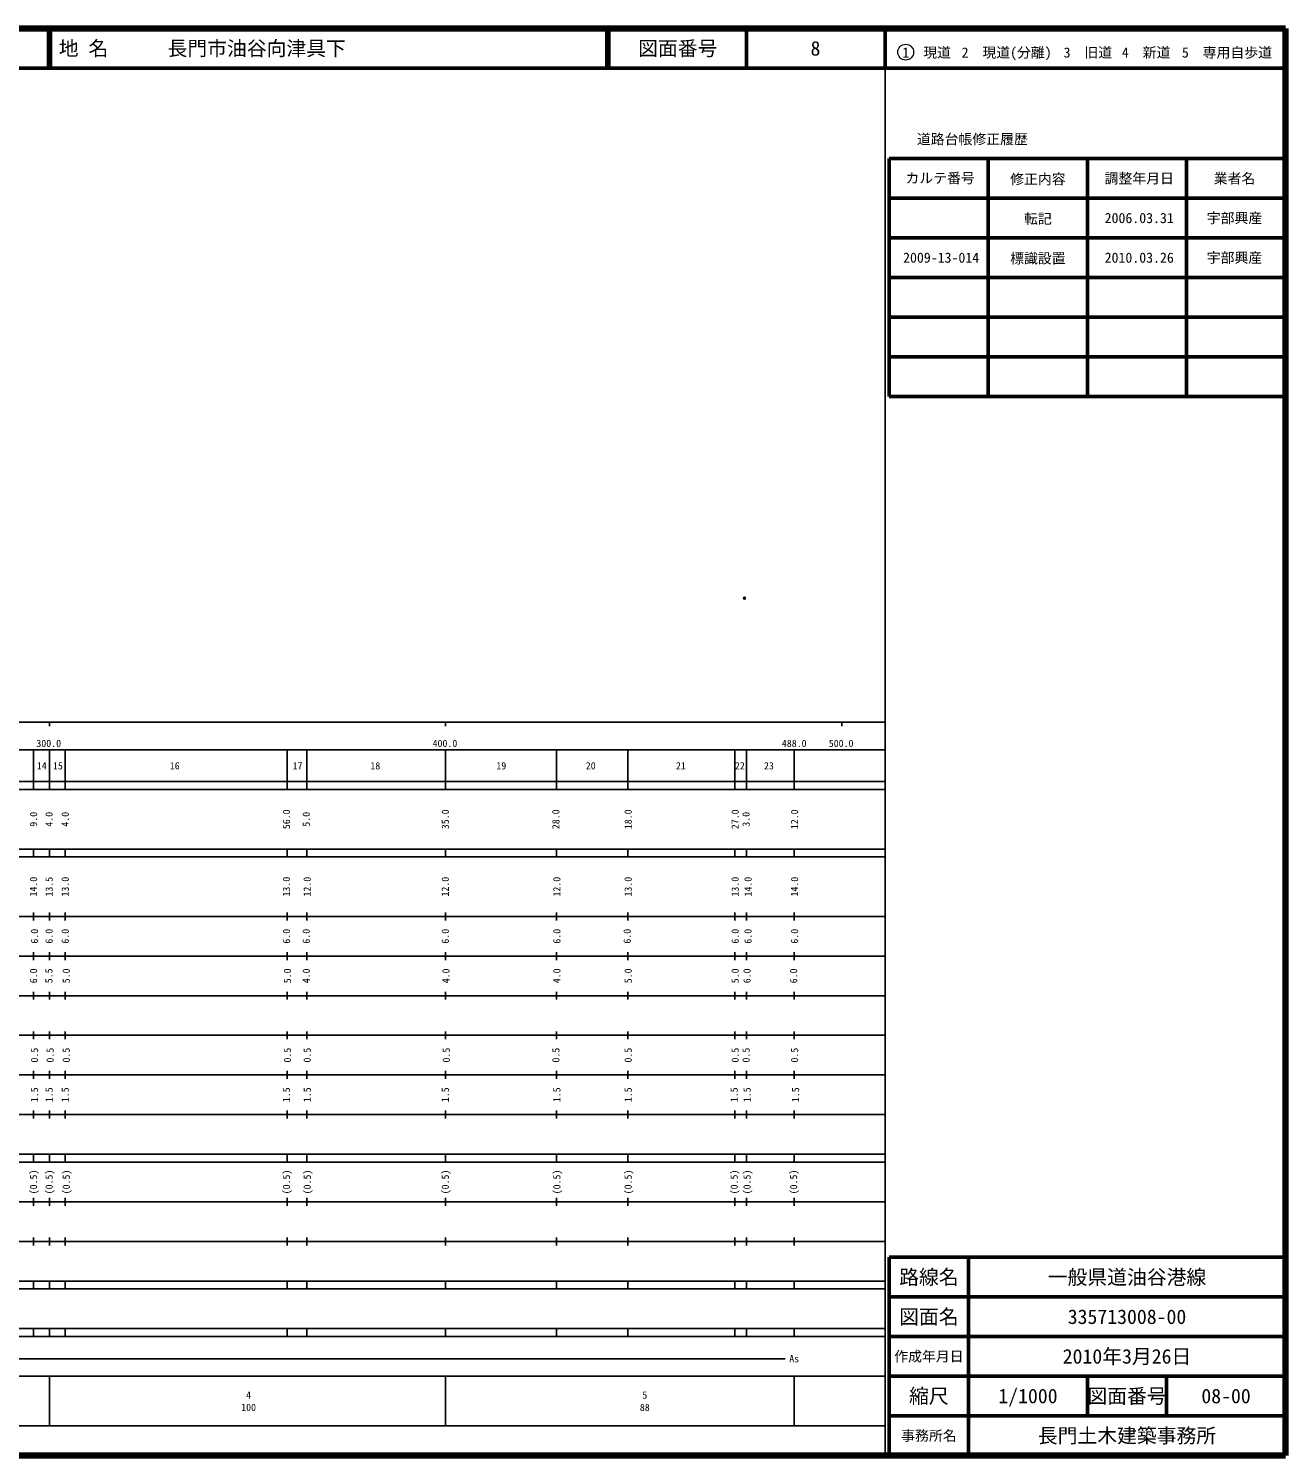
# Model space of a CAD drawing. Units: millimetres on the paper. Extents: x 40 to 680, y 20 to 380.
# Drawn here: x 362.7 to 680, y 20 to 380 of the extents above; entities that cross this region are included whole.
import ezdxf
from ezdxf.enums import TextEntityAlignment as Align

# ---------------------------------------------------------------- set-up
doc = ezdxf.new("R2010")
doc.units = ezdxf.units.MM
doc.header["$PDMODE"] = 32
doc.header["$PDSIZE"] = 0.5
doc.layers.add('M-OTRS', color=6, linetype='Continuous')
for name, color, linetype, lineweight in [('M-TTL', 2, 'Continuous', 140), ('M-TTL-BAND', 7, 'Continuous', 25), ('M-TTL-FRAM', 2, 'Continuous', 50), ('M-TTL-LINE', 7, 'Continuous', 50), ('M-TTL-TXT', 7, 'Continuous', 13)]:
    doc.layers.add(name, color=color, linetype=linetype, lineweight=lineweight)
doc.styles.add('ＭＳ ゴシック', font='')
doc.styles.get('ＭＳ ゴシック').set_extended_font_data('MS Gothic')

msp = doc.modelspace()

# ---------------------------------------------------------------- linework, layer by layer
at = {"layer": 'M-OTRS'}
msp.add_point((543.479, 236.282), dxfattribs=at)
at = {"layer": 'M-TTL'}
for p, q in [((680, 380), (40, 380)), ((680, 20), (680, 380)), ((40, 20), (680, 20))]:
    msp.add_line(p, q, dxfattribs=at)
at = {"layer": 'M-TTL-BAND'}
for p, q in [((579, 20), (579, 370)), ((40, 205), (579, 205)), ((368, 205), (368, 204)), ((468, 205), (468, 204)), ((568, 205), (568, 204)), ((68, 198), (579, 198)), ((364, 198), (364, 188)), ((368, 198), (368, 188)), ((372, 198), (372, 188)), ((428, 198), (428, 188)), ((433, 198), (433, 188)), ((468, 198), (468, 188)), ((496, 198), (496, 188)), ((514, 198), (514, 188)), ((541, 198), (541, 188)), ((544, 198), (544, 188)), ((556, 198), (556, 188)), ((40, 190), (579, 190)), ((40, 188), (579, 188)), ((40, 173), (579, 173)), ((364, 173), (364, 171)), ((368, 171), (368, 173)), ((372, 173), (372, 171)), ((428, 173), (428, 171)), ((433, 173), (433, 171)), ((468, 171), (468, 173)), ((496, 173), (496, 171)), ((514, 173), (514, 171)), ((541, 173), (541, 171)), ((544, 173), (544, 171)), ((556, 173), (556, 171)), ((40, 171), (579, 171)), ((40, 156), (579, 156)), ((364, 157), (364, 155)), ((368, 155), (368, 157)), ((372, 157), (372, 155)), ((428, 157), (428, 155)), ((433, 157), (433, 155)), ((468, 155), (468, 157)), ((496, 157), (496, 155)), ((514, 157), (514, 155)), ((541, 157), (541, 155)), ((544, 157), (544, 155)), ((556, 157), (556, 155)), ((46, 146), (579, 146)), ((364, 147), (364, 145)), ((368, 145), (368, 147)), ((372, 147), (372, 145)), ((428, 147), (428, 145)), ((433, 147), (433, 145)), ((468, 145), (468, 147)), ((496, 147), (496, 145)), ((514, 147), (514, 145)), ((541, 147), (541, 145)), ((544, 147), (544, 145)), ((556, 147), (556, 145)), ((364, 137), (364, 135)), ((368, 135), (368, 137)), ((372, 137), (372, 135)), ((428, 137), (428, 135)), ((433, 137), (433, 135)), ((468, 135), (468, 137)), ((496, 137), (496, 135)), ((514, 137), (514, 135)), ((541, 137), (541, 135)), ((544, 137), (544, 135)), ((556, 137), (556, 135)), ((52, 136), (579, 136)), ((46, 126), (579, 126)), ((364, 127), (364, 125)), ((368, 125), (368, 127)), ((372, 127), (372, 125)), ((428, 127), (428, 125)), ((433, 127), (433, 125)), ((468, 125), (468, 127)), ((496, 127), (496, 125)), ((514, 127), (514, 125)), ((541, 127), (541, 125)), ((544, 127), (544, 125)), ((556, 127), (556, 125)), ((52, 116), (579, 116)), ((364, 117), (364, 115)), ((368, 115), (368, 117)), ((372, 117), (372, 115)), ((428, 117), (428, 115)), ((433, 117), (433, 115)), ((468, 115), (468, 117)), ((496, 117), (496, 115)), ((514, 117), (514, 115)), ((541, 117), (541, 115)), ((544, 117), (544, 115)), ((556, 117), (556, 115)), ((46, 106), (579, 106)), ((364, 107), (364, 105)), ((368, 105), (368, 107)), ((372, 107), (372, 105)), ((428, 107), (428, 105)), ((433, 107), (433, 105)), ((468, 105), (468, 107)), ((496, 107), (496, 105)), ((514, 107), (514, 105)), ((541, 107), (541, 105)), ((544, 107), (544, 105)), ((556, 107), (556, 105)), ((40, 96), (579, 96)), ((40, 94), (579, 94)), ((364, 96), (364, 94)), ((368, 94), (368, 96)), ((372, 96), (372, 94)), ((428, 96), (428, 94)), ((433, 96), (433, 94)), ((468, 94), (468, 96)), ((496, 96), (496, 94)), ((514, 96), (514, 94)), ((541, 96), (541, 94)), ((544, 96), (544, 94)), ((556, 96), (556, 94)), ((49, 84), (579, 84)), ((364, 85), (364, 83)), ((368, 83), (368, 85)), ((372, 85), (372, 83)), ((428, 85), (428, 83)), ((433, 85), (433, 83)), ((468, 83), (468, 85)), ((496, 85), (496, 83)), ((514, 85), (514, 83)), ((541, 85), (541, 83)), ((544, 85), (544, 83)), ((556, 85), (556, 83)), ((40, 74), (579, 74)), ((364, 75), (364, 73)), ((368, 73), (368, 75)), ((372, 75), (372, 73)), ((428, 75), (428, 73)), ((433, 75), (433, 73)), ((468, 73), (468, 75)), ((496, 75), (496, 73)), ((514, 75), (514, 73)), ((541, 75), (541, 73)), ((544, 75), (544, 73)), ((556, 75), (556, 73)), ((40, 64), (579, 64)), ((40, 62), (579, 62)), ((364, 64), (364, 62)), ((368, 62), (368, 64)), ((372, 64), (372, 62)), ((428, 64), (428, 62)), ((433, 64), (433, 62)), ((468, 62), (468, 64)), ((496, 64), (496, 62)), ((514, 64), (514, 62)), ((541, 64), (541, 62)), ((544, 64), (544, 62)), ((556, 64), (556, 62)), ((40, 52), (579, 52)), ((364, 52), (364, 50)), ((368, 50), (368, 52)), ((372, 52), (372, 50)), ((428, 52), (428, 50)), ((433, 52), (433, 50)), ((468, 50), (468, 52)), ((496, 52), (496, 50)), ((514, 52), (514, 50)), ((541, 52), (541, 50)), ((544, 52), (544, 50)), ((556, 52), (556, 50)), ((40, 50), (579, 50)), ((70.805, 44.406), (553.702, 44.406)), ((40, 40), (579, 40)), ((368, 40), (368, 27.5)), ((468, 40), (468, 27.5)), ((556, 40), (556, 27.5)), ((68, 27.5), (579, 27.5))]:
    msp.add_line(p, q, dxfattribs=at)
at = {"layer": 'M-TTL-FRAM'}
for p, q in [((580, 347.197), (580, 287.197)), ((580, 347.197), (680, 347.197)), ((580, 287.197), (680, 287.197)), ((680, 70), (580, 70)), ((580, 70), (580, 20))]:
    msp.add_line(p, q, dxfattribs=at)
at = {"layer": 'M-TTL-LINE'}
for p, q in [((367.75, 380), (367.75, 370)), ((368.25, 380), (368.25, 370)), ((508.747, 380), (508.747, 370)), ((509.247, 380), (509.247, 370)), ((543.997, 380), (543.997, 370)), ((579, 380), (579, 370)), ((40, 370), (680, 370)), ((605, 347.197), (605, 287.197)), ((630, 347.197), (630, 287.197)), ((655, 347.197), (655, 287.197)), ((580, 337.197), (680, 337.197)), ((580, 327.197), (680, 327.197)), ((580, 317.197), (680, 317.197)), ((580, 307.197), (680, 307.197)), ((580, 297.197), (680, 297.197)), ((600, 70), (600, 20)), ((680, 60), (580, 60)), ((680, 50), (580, 50)), ((680, 40), (580, 40)), ((630, 40), (630, 30)), ((650, 40), (650, 30)), ((680, 30), (580, 30))]:
    msp.add_line(p, q, dxfattribs=at)
at = {"layer": 'M-TTL-TXT'}
msp.add_circle((584.147, 374.034), 2, dxfattribs=at)

# ---------------------------------------------------------------- texts
at = {"layer": 'M-TTL-BAND', "style": 'ＭＳ ゴシック'}
for s, p in [('300.0', (367.844, 198.195)), ('400.0', (467.844, 198.195)), ('488.0', (556, 198.195)), ('500.0', (567.844, 198.195))]:
    msp.add_text(s, height=1.833, dxfattribs=at).set_placement(p, align=Align.BOTTOM_CENTER)
for s, p in [('14', (366.071, 194)), ('15', (370.162, 194)), ('16', (399.638, 194)), ('17', (430.64, 194)), ('18', (450.276, 194)), ('19', (482.068, 194)), ('20', (504.642, 194)), ('21', (527.393, 194)), ('22', (542.286, 194)), ('23', (549.62, 194)), ('As', (556, 44.406)), ('4', (418.288, 35.238)), ('5', (518.288, 35.238)), ('100', (418.288, 32.131)), ('88', (518.288, 32.131))]:
    msp.add_text(s, height=1.833, dxfattribs=at).set_placement(p, align=Align.MIDDLE_CENTER)
for s, p in [('9.0', (363.994, 180.5)), ('4.0', (367.921, 180.5)), ('4.0', (371.994, 180.5)), ('56.0', (427.831, 180.5)), ('5.0', (432.831, 180.5)), ('35.0', (467.921, 180.5)), ('28.0', (495.833, 180.5)), ('18.0', (514.084, 180.5)), ('27.0', (541.085, 180.5)), ('3.0', (543.835, 180.5)), ('12.0', (556.085, 180.5)), ('14.0', (363.994, 163.5)), ('13.5', (367.92, 163.5)), ('13.0', (371.994, 163.5)), ('13.0', (427.831, 163.5)), ('12.0', (433.081, 163.5)), ('12.0', (467.92, 163.5)), ('12.0', (496.083, 163.5)), ('13.0', (514.084, 163.5)), ('13.0', (541.085, 163.5)), ('14.0', (544.335, 163.5)), ('14.0', (556.085, 163.5)), ('6.0', (364.244, 151)), ('6.0', (367.92, 151)), ('6.0', (371.994, 151)), ('6.0', (427.831, 151)), ('6.0', (432.831, 151)), ('6.0', (467.92, 151)), ('6.0', (496.083, 151)), ('6.0', (513.834, 151)), ('6.0', (541.085, 151)), ('6.0', (544.335, 151)), ('6.0', (556.085, 151)), ('6.0', (363.994, 141)), ('5.5', (367.864, 141)), ('5.0', (372.244, 141)), ('5.0', (428.081, 141)), ('4.0', (432.831, 141)), ('4.0', (468.083, 141)), ('4.0', (496.083, 141)), ('5.0', (514.084, 141)), ('5.0', (541.085, 141)), ('6.0', (544.085, 141)), ('6.0', (555.835, 141)), ('0.5', (364.244, 121)), ('0.5', (368.17, 121)), ('0.5', (372.244, 121)), ('0.5', (428.081, 121)), ('0.5', (433.081, 121)), ('0.5', (468.17, 121)), ('0.5', (495.833, 121)), ('0.5', (514.084, 121)), ('0.5', (541.085, 121)), ('0.5', (543.835, 121)), ('0.5', (556.085, 121)), ('1.5', (364.244, 111)), ('1.5', (367.92, 111)), ('1.5', (371.994, 111)), ('1.5', (427.831, 111)), ('1.5', (433.081, 111)), ('1.5', (467.92, 111)), ('1.5', (496.083, 111)), ('1.5', (514.084, 111)), ('1.5', (540.835, 111)), ('1.5', (544.085, 111)), ('1.5', (556.335, 111)), ('(0.5)', (363.994, 89)), ('(0.5)', (367.92, 89)), ('(0.5)', (372.244, 89)), ('(0.5)', (427.831, 89)), ('(0.5)', (433.081, 89)), ('(0.5)', (467.92, 89)), ('(0.5)', (496.083, 89)), ('(0.5)', (514.084, 89)), ('(0.5)', (540.835, 89)), ('(0.5)', (544.085, 89)), ('(0.5)', (555.835, 89))]:
    msp.add_text(s, height=1.833, rotation=90, dxfattribs=at).set_placement(p, align=Align.MIDDLE_CENTER)
at = {"layer": 'M-TTL-TXT', "style": 'ＭＳ ゴシック'}
msp.add_text('地 名      長門市油谷向津具下', height=3.666, dxfattribs=at).set_placement((370.38, 375), align=Align.MIDDLE_LEFT)
for s, height, p in [('図面番号', 3.666, (526.622, 375)), ('8', 3.666, (561.372, 375)), ('1\u3000現道', 2.566, (589.448, 373.958)), ('2\u3000現道(分離)', 2.566, (609.619, 373.958)), ('3\u3000旧道', 2.566, (630.121, 373.958)), ('4\u3000新道', 2.566, (644.824, 373.958)), ('5\u3000専用自歩道', 2.566, (665.228, 373.958)), ('道路台帳修正履歴', 2.566, (600.968, 352.113)), ('カルテ番号', 2.566, (592.839, 342.277)), ('修正内容', 2.566, (617.509, 342.023)), ('調整年月日', 2.566, (643.089, 342.197)), ('業者名', 2.566, (667.134, 342.197)), ('転記', 2.566, (617.509, 332.023)), ('2006.03.31', 2.566, (643.089, 332.197)), ('宇部興産', 2.566, (667.134, 332.197)), ('2009-13-014', 2.566, (593.089, 322.197)), ('標識設置', 2.566, (617.509, 322.023)), ('2010.03.26', 2.566, (643.089, 322.197)), ('宇部興産', 2.566, (667.134, 322.197)), ('路線名', 3.666, (590, 65)), ('一般県道油谷港線', 3.666, (640, 65)), ('図面名', 3.666, (590, 55)), ('335713008-00', 3.666, (640, 55)), ('2010年3月26日', 3.666, (640, 45)), ('作成年月日', 2.566, (590, 45)), ('縮尺', 3.666, (590, 35)), ('1/1000', 3.666, (615, 35)), ('図面番号', 3.666, (640, 35)), ('08-00', 3.666, (665, 35)), ('事務所名', 2.566, (590, 25)), ('長門土木建築事務所', 3.666, (640, 25))]:
    msp.add_text(s, height=height, dxfattribs=at).set_placement(p, align=Align.MIDDLE_CENTER)

doc.saveas('drawing.dxf')
